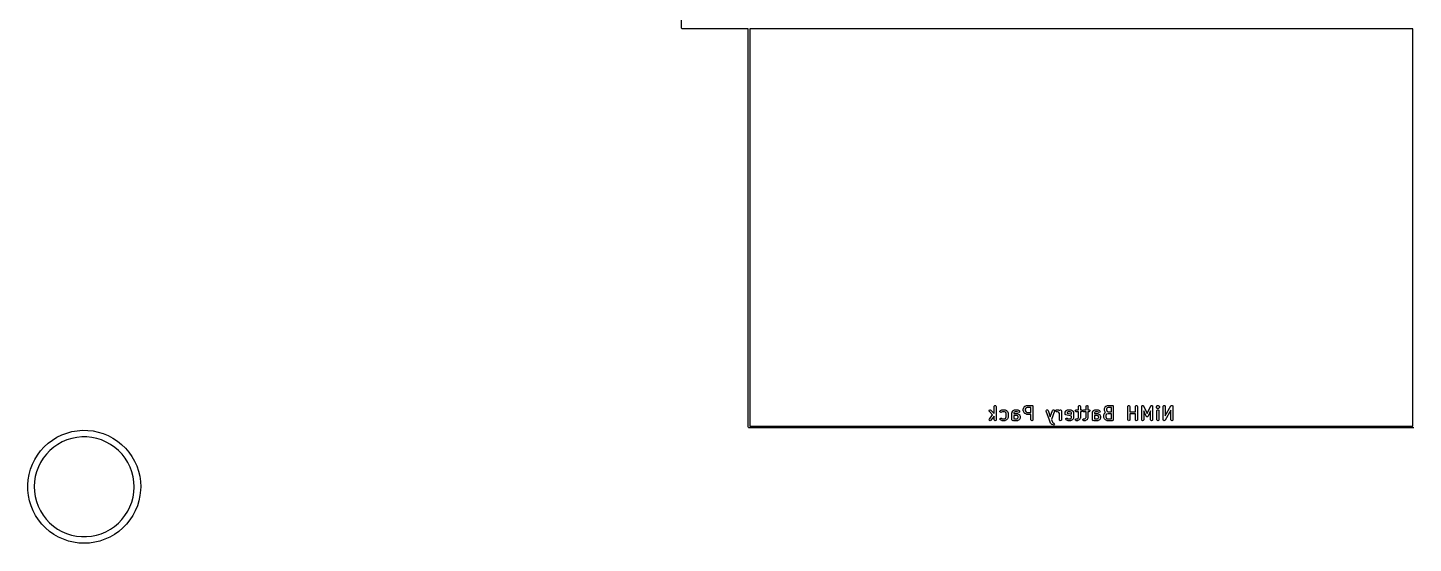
# Model space of a CAD drawing. Extents: x -3.12 to 3.12, y 0.09 to 7.74.
# Drawn here: x -3.12 to 0.983, y 0.089 to 1.615 of the extents above; entities that cross this region are included whole.
import ezdxf

# ---------------------------------------------------------------- set-up
doc = ezdxf.new("R2010")
doc.units = 0
doc.header["$MEASUREMENT"] = 0
doc.layers.add('BLACK', color=7, linetype='CONTINUOUS')

msp = doc.modelspace()

# ---------------------------------------------------------------- linework, layer by layer
at = {"layer": 'BLACK', "linetype": 'CONTINUOUS'}
for p, q in [((-1.1835, 1.6142), (-1.1835, 4.5276)), ((-1.1828, 1.6125), (-1.1835, 1.6142)), ((-1.1811, 1.6118), (-1.1828, 1.6125)), ((-0.9866, 1.6118), (-1.1811, 1.6118)), ((-0.9866, 0.4331), (-0.9866, 1.6118)), ((-0.9819, 1.6118), (-0.9819, 0.4354)), ((0.9819, 1.6118), (-0.9819, 1.6118)), ((0.9819, 0.4354), (0.9819, 1.6118)), ((-0.2579, 0.494), (-0.2577, 0.495)), ((-0.2579, 0.473), (-0.2579, 0.494)), ((-0.2577, 0.495), (-0.2564, 0.4966)), ((-0.2564, 0.4966), (-0.2545, 0.4969)), ((-0.2545, 0.4969), (-0.2527, 0.4959)), ((-0.2527, 0.4959), (-0.252, 0.494)), ((-0.252, 0.494), (-0.252, 0.4546)), ((-0.1689, 0.4923), (-0.1671, 0.4942)), ((-0.1671, 0.4942), (-0.1663, 0.4947)), ((-0.1663, 0.4948), (-0.1626, 0.4966)), ((-0.1663, 0.4947), (-0.1663, 0.4948)), ((-0.1626, 0.4966), (-0.1616, 0.4969)), ((-0.1616, 0.4969), (-0.1614, 0.4969)), ((-0.1614, 0.4969), (-0.1612, 0.497)), ((-0.1612, 0.497), (-0.1462, 0.497)), ((-0.1462, 0.497), (-0.1458, 0.4969)), ((-0.1458, 0.4969), (-0.1457, 0.4969)), ((-0.1457, 0.4969), (-0.1456, 0.4968)), ((-0.1456, 0.4968), (-0.1452, 0.4968)), ((-0.1452, 0.4968), (-0.1446, 0.4963)), ((-0.1446, 0.4963), (-0.144, 0.4959)), ((-0.144, 0.4959), (-0.1439, 0.4956)), ((-0.1439, 0.4956), (-0.1437, 0.4955)), ((-0.1437, 0.4955), (-0.1435, 0.4947)), ((-0.1435, 0.4947), (-0.1433, 0.494)), ((-0.1433, 0.494), (-0.1433, 0.4546)), ((-0.0086, 0.494), (-0.0084, 0.495)), ((-0.0086, 0.4838), (-0.0086, 0.494)), ((-0.0084, 0.495), (-0.0071, 0.4966)), ((-0.0071, 0.4966), (-0.0051, 0.4969)), ((-0.0051, 0.4969), (-0.0034, 0.4959)), ((-0.0034, 0.4959), (-0.0027, 0.494)), ((-0.0027, 0.494), (-0.0027, 0.4838)), ((0.0139, 0.494), (0.0141, 0.495)), ((0.0139, 0.4838), (0.0139, 0.494)), ((0.0141, 0.495), (0.0154, 0.4966)), ((0.0154, 0.4966), (0.0174, 0.4969)), ((0.0174, 0.4969), (0.0191, 0.4959)), ((0.0191, 0.4959), (0.0198, 0.494)), ((0.0198, 0.494), (0.0198, 0.4838)), ((0.071, 0.4923), (0.0729, 0.4942)), ((0.0729, 0.4942), (0.0736, 0.4947)), ((0.0736, 0.4947), (0.0737, 0.4948)), ((0.0737, 0.4948), (0.0774, 0.4966)), ((0.0774, 0.4966), (0.0784, 0.4969)), ((0.0784, 0.4969), (0.0786, 0.4969)), ((0.0786, 0.4969), (0.0787, 0.497)), ((0.0787, 0.497), (0.0919, 0.497)), ((0.0919, 0.497), (0.0922, 0.4969)), ((0.0922, 0.4969), (0.0924, 0.4969)), ((0.0924, 0.4969), (0.0925, 0.4968)), ((0.0925, 0.4968), (0.0929, 0.4968)), ((0.0929, 0.4968), (0.0935, 0.4963)), ((0.0935, 0.4963), (0.0941, 0.4959)), ((0.0941, 0.4959), (0.0942, 0.4956)), ((0.0942, 0.4956), (0.0944, 0.4955)), ((0.0944, 0.4955), (0.0946, 0.4947)), ((0.0946, 0.4947), (0.0948, 0.494)), ((0.0948, 0.494), (0.0948, 0.4546)), ((0.1377, 0.494), (0.1378, 0.495)), ((0.1377, 0.4546), (0.1377, 0.494)), ((0.1378, 0.495), (0.1391, 0.4966)), ((0.1391, 0.4966), (0.1411, 0.4969)), ((0.1411, 0.4969), (0.1429, 0.4959)), ((0.1429, 0.4959), (0.1436, 0.494)), ((0.1436, 0.494), (0.1436, 0.4782)), ((0.1602, 0.494), (0.1603, 0.495)), ((0.1602, 0.4782), (0.1602, 0.494)), ((0.1603, 0.495), (0.1616, 0.4966)), ((0.1616, 0.4966), (0.1636, 0.4969)), ((0.1636, 0.4969), (0.1654, 0.4959)), ((0.1654, 0.4959), (0.1661, 0.494)), ((0.1661, 0.494), (0.1661, 0.4546)), ((0.1789, 0.494), (0.1791, 0.495)), ((0.1789, 0.4546), (0.1789, 0.494)), ((0.1791, 0.495), (0.1793, 0.4953)), ((0.1793, 0.4953), (0.1794, 0.4957)), ((0.1794, 0.4957), (0.18, 0.4961)), ((0.18, 0.4961), (0.1804, 0.4966)), ((0.1804, 0.4966), (0.1808, 0.4966)), ((0.1808, 0.4966), (0.1811, 0.4969)), ((0.1811, 0.4969), (0.1817, 0.4968)), ((0.1817, 0.4968), (0.1824, 0.4969)), ((0.1824, 0.4969), (0.1827, 0.4967)), ((0.1827, 0.4967), (0.1831, 0.4967)), ((0.1831, 0.4967), (0.1836, 0.4962)), ((0.1836, 0.4962), (0.1841, 0.4959)), ((0.1841, 0.4959), (0.1842, 0.4955)), ((0.1842, 0.4955), (0.1845, 0.4952)), ((0.1845, 0.4952), (0.195, 0.4729)), ((0.195, 0.4729), (0.2054, 0.4952)), ((0.2054, 0.4952), (0.206, 0.4961)), ((0.206, 0.4961), (0.2064, 0.4963)), ((0.2064, 0.4963), (0.2066, 0.4966)), ((0.2066, 0.4966), (0.2073, 0.4967)), ((0.2073, 0.4967), (0.2078, 0.4969)), ((0.2078, 0.4969), (0.2082, 0.4968)), ((0.2082, 0.4968), (0.2086, 0.4969)), ((0.2086, 0.4969), (0.2092, 0.4966)), ((0.2092, 0.4966), (0.2098, 0.4964)), ((0.2098, 0.4964), (0.21, 0.4961)), ((0.21, 0.4961), (0.2104, 0.4959)), ((0.2104, 0.4959), (0.2106, 0.4953)), ((0.2106, 0.4953), (0.211, 0.4948)), ((0.211, 0.4948), (0.2109, 0.4944)), ((0.2109, 0.4944), (0.2111, 0.494)), ((0.2111, 0.494), (0.2111, 0.4546)), ((0.222, 0.4924), (0.2221, 0.4926)), ((0.2222, 0.4916), (0.222, 0.4924)), ((0.2221, 0.4929), (0.2226, 0.4935)), ((0.2221, 0.4926), (0.2221, 0.4929)), ((0.2226, 0.4935), (0.2229, 0.4942)), ((0.2229, 0.4942), (0.2248, 0.4961)), ((0.2248, 0.4961), (0.2251, 0.4963)), ((0.2251, 0.4963), (0.2252, 0.4964)), ((0.2252, 0.4964), (0.2253, 0.4965)), ((0.2253, 0.4965), (0.2254, 0.4966)), ((0.2253, 0.4965), (0.2253, 0.4965)), ((0.2254, 0.4966), (0.2256, 0.4967)), ((0.2254, 0.4966), (0.2254, 0.4966)), ((0.2256, 0.4967), (0.2264, 0.4967)), ((0.2264, 0.4967), (0.2271, 0.4969)), ((0.2271, 0.4969), (0.2272, 0.4969)), ((0.2272, 0.4969), (0.2274, 0.4969)), ((0.2274, 0.4969), (0.2275, 0.4968)), ((0.2275, 0.4968), (0.2276, 0.4969)), ((0.2276, 0.4969), (0.2282, 0.4964)), ((0.2282, 0.4964), (0.2289, 0.4961)), ((0.2289, 0.4961), (0.2308, 0.4942)), ((0.2308, 0.4942), (0.231, 0.4939)), ((0.231, 0.4939), (0.2311, 0.4938)), ((0.2311, 0.4938), (0.2312, 0.4937)), ((0.2312, 0.4937), (0.2314, 0.4934)), ((0.2314, 0.4934), (0.2315, 0.4926)), ((0.2315, 0.4926), (0.2317, 0.4919)), ((0.2426, 0.494), (0.2428, 0.495)), ((0.2426, 0.4546), (0.2426, 0.494)), ((0.2428, 0.495), (0.2441, 0.4966)), ((0.2441, 0.4966), (0.2461, 0.4969)), ((0.2461, 0.4969), (0.2479, 0.4959)), ((0.2479, 0.4959), (0.2485, 0.494)), ((0.2485, 0.4657), (0.2655, 0.4955)), ((0.2485, 0.494), (0.2485, 0.4657)), ((0.2655, 0.4955), (0.2662, 0.4963)), ((0.2662, 0.4963), (0.2664, 0.4963)), ((0.2664, 0.4963), (0.2666, 0.4966)), ((0.2666, 0.4966), (0.2674, 0.4967)), ((0.2674, 0.4967), (0.2681, 0.497)), ((0.2681, 0.497), (0.2683, 0.4969)), ((0.2683, 0.4969), (0.2686, 0.4969)), ((0.2686, 0.4969), (0.2693, 0.4965)), ((0.2693, 0.4965), (0.27, 0.4963)), ((0.27, 0.4963), (0.2701, 0.496)), ((0.2701, 0.496), (0.2704, 0.4959)), ((0.2704, 0.4959), (0.2706, 0.4952)), ((0.2706, 0.4952), (0.271, 0.4945)), ((0.271, 0.4945), (0.271, 0.4943)), ((0.271, 0.4943), (0.271, 0.494)), ((0.271, 0.494), (0.271, 0.4546)), ((-0.2729, 0.4545), (-0.2723, 0.4564)), ((-0.2721, 0.4526), (-0.2729, 0.4545)), ((-0.2728, 0.4816), (-0.2717, 0.4833)), ((-0.2726, 0.4796), (-0.2728, 0.4816)), ((-0.2721, 0.4788), (-0.2726, 0.4796)), ((-0.2723, 0.4564), (-0.2626, 0.4694)), ((-0.2626, 0.4694), (-0.2721, 0.4788)), ((-0.2703, 0.4517), (-0.2721, 0.4526)), ((-0.2717, 0.4833), (-0.2697, 0.4838)), ((-0.2684, 0.4522), (-0.2703, 0.4517)), ((-0.2697, 0.4838), (-0.2679, 0.483)), ((-0.2676, 0.4529), (-0.2684, 0.4522)), ((-0.2679, 0.483), (-0.2579, 0.473)), ((-0.2584, 0.4651), (-0.2676, 0.4529)), ((-0.2579, 0.4647), (-0.2584, 0.4651)), ((-0.2579, 0.4546), (-0.2579, 0.4647)), ((-0.2572, 0.4527), (-0.2579, 0.4546)), ((-0.2555, 0.4517), (-0.2572, 0.4527)), ((-0.2535, 0.4521), (-0.2555, 0.4517)), ((-0.2522, 0.4536), (-0.2535, 0.4521)), ((-0.252, 0.4546), (-0.2522, 0.4536)), ((-0.241, 0.4563), (-0.2405, 0.4583)), ((-0.2402, 0.4545), (-0.241, 0.4563)), ((-0.2409, 0.4782), (-0.2408, 0.4802)), ((-0.2397, 0.4765), (-0.2409, 0.4782)), ((-0.2408, 0.4802), (-0.2394, 0.4816)), ((-0.2405, 0.4583), (-0.2388, 0.4594)), ((-0.2394, 0.4539), (-0.2402, 0.4545)), ((-0.2378, 0.4761), (-0.2397, 0.4765)), ((-0.2394, 0.4816), (-0.2357, 0.4835)), ((-0.2357, 0.452), (-0.2394, 0.4539)), ((-0.2388, 0.4594), (-0.2368, 0.4591)), ((-0.2368, 0.4764), (-0.2378, 0.4761)), ((-0.2336, 0.4779), (-0.2368, 0.4764)), ((-0.2368, 0.4591), (-0.2336, 0.4576)), ((-0.2357, 0.4835), (-0.2347, 0.4838)), ((-0.2355, 0.452), (-0.2357, 0.452)), ((-0.2354, 0.4519), (-0.2355, 0.452)), ((-0.2343, 0.4517), (-0.2354, 0.4519)), ((-0.2347, 0.4838), (-0.2345, 0.4838)), ((-0.2345, 0.4838), (-0.2343, 0.4838)), ((-0.2343, 0.4838), (-0.2268, 0.4838)), ((-0.2268, 0.4517), (-0.2343, 0.4517)), ((-0.2275, 0.4779), (-0.2336, 0.4779)), ((-0.2336, 0.4576), (-0.2275, 0.4576)), ((-0.2248, 0.4766), (-0.2275, 0.4779)), ((-0.2275, 0.4576), (-0.2248, 0.4589)), ((-0.2268, 0.4838), (-0.2258, 0.4837)), ((-0.2267, 0.4517), (-0.2268, 0.4517)), ((-0.2265, 0.4517), (-0.2267, 0.4517)), ((-0.2255, 0.452), (-0.2265, 0.4517)), ((-0.2258, 0.4837), (-0.2257, 0.4835)), ((-0.2257, 0.4835), (-0.2255, 0.4835)), ((-0.2255, 0.4835), (-0.2218, 0.4816)), ((-0.2218, 0.4539), (-0.2255, 0.452)), ((-0.2236, 0.4754), (-0.2248, 0.4766)), ((-0.2248, 0.4589), (-0.2236, 0.4601)), ((-0.2223, 0.4727), (-0.2236, 0.4754)), ((-0.2236, 0.4601), (-0.2223, 0.4628)), ((-0.2223, 0.4628), (-0.2223, 0.4727)), ((-0.2218, 0.4816), (-0.2211, 0.4811)), ((-0.2217, 0.4539), (-0.2218, 0.4539)), ((-0.221, 0.4544), (-0.2217, 0.4539)), ((-0.2211, 0.4811), (-0.221, 0.4811)), ((-0.221, 0.4811), (-0.2191, 0.4792)), ((-0.2191, 0.4563), (-0.221, 0.4544)), ((-0.2191, 0.4792), (-0.2186, 0.4785)), ((-0.2186, 0.4571), (-0.2191, 0.4564)), ((-0.2191, 0.4564), (-0.2191, 0.4563)), ((-0.2186, 0.4785), (-0.2186, 0.4784)), ((-0.2186, 0.4784), (-0.2167, 0.4747)), ((-0.2167, 0.4608), (-0.2186, 0.4571)), ((-0.2167, 0.4747), (-0.2164, 0.4737)), ((-0.2166, 0.4611), (-0.2167, 0.461)), ((-0.2167, 0.461), (-0.2167, 0.4608)), ((-0.2164, 0.4621), (-0.2166, 0.4611)), ((-0.2164, 0.4737), (-0.2165, 0.4735)), ((-0.2165, 0.4735), (-0.2164, 0.4734)), ((-0.2164, 0.4734), (-0.2164, 0.4621)), ((-0.2054, 0.4753), (-0.2052, 0.4763)), ((-0.2054, 0.4546), (-0.2054, 0.4753)), ((-0.2047, 0.4527), (-0.2054, 0.4546)), ((-0.2052, 0.4763), (-0.2051, 0.4764)), ((-0.2051, 0.4766), (-0.2032, 0.4803)), ((-0.2051, 0.4764), (-0.2051, 0.4766)), ((-0.203, 0.4517), (-0.2047, 0.4527)), ((-0.2032, 0.4803), (-0.2026, 0.4811)), ((-0.201, 0.4521), (-0.203, 0.4517)), ((-0.2026, 0.4811), (-0.2022, 0.4813)), ((-0.2022, 0.4813), (-0.2019, 0.4816)), ((-0.2019, 0.4816), (-0.1982, 0.4835)), ((-0.2008, 0.4523), (-0.201, 0.4521)), ((-0.2, 0.452), (-0.2008, 0.4523)), ((-0.1999, 0.452), (-0.2, 0.452)), ((-0.1997, 0.4519), (-0.1999, 0.452)), ((-0.1987, 0.4517), (-0.1997, 0.4519)), ((-0.1984, 0.4768), (-0.1995, 0.4746)), ((-0.1995, 0.4746), (-0.1995, 0.4733)), ((-0.1995, 0.4733), (-0.198, 0.4726)), ((-0.1987, 0.4667), (-0.1995, 0.4668)), ((-0.1995, 0.4668), (-0.1995, 0.4583)), ((-0.1995, 0.4583), (-0.198, 0.4576)), ((-0.19, 0.4667), (-0.1987, 0.4667)), ((-0.1894, 0.4517), (-0.1987, 0.4517)), ((-0.1962, 0.4779), (-0.1984, 0.4768)), ((-0.1982, 0.4835), (-0.1972, 0.4838)), ((-0.198, 0.4726), (-0.1894, 0.4726)), ((-0.198, 0.4576), (-0.19, 0.4576)), ((-0.1972, 0.4838), (-0.197, 0.4838)), ((-0.197, 0.4838), (-0.1968, 0.4838)), ((-0.1968, 0.4838), (-0.1894, 0.4838)), ((-0.19, 0.4779), (-0.1962, 0.4779)), ((-0.1869, 0.4764), (-0.19, 0.4779)), ((-0.1878, 0.4656), (-0.19, 0.4667)), ((-0.19, 0.4576), (-0.1878, 0.4587)), ((-0.1894, 0.4838), (-0.1883, 0.4837)), ((-0.1894, 0.4726), (-0.1883, 0.4724)), ((-0.1892, 0.4517), (-0.1894, 0.4517)), ((-0.189, 0.4517), (-0.1892, 0.4517)), ((-0.188, 0.452), (-0.189, 0.4517)), ((-0.1883, 0.4837), (-0.1882, 0.4835)), ((-0.1883, 0.4724), (-0.1882, 0.4723)), ((-0.1882, 0.4835), (-0.188, 0.4835)), ((-0.1882, 0.4723), (-0.188, 0.4723)), ((-0.188, 0.4835), (-0.1843, 0.4816)), ((-0.188, 0.4723), (-0.1843, 0.4704)), ((-0.1843, 0.4539), (-0.188, 0.452)), ((-0.1867, 0.4633), (-0.1878, 0.4656)), ((-0.1878, 0.4587), (-0.1867, 0.461)), ((-0.1849, 0.4761), (-0.1869, 0.4764)), ((-0.1867, 0.461), (-0.1867, 0.4633)), ((-0.1832, 0.4772), (-0.1849, 0.4761)), ((-0.1843, 0.4816), (-0.1835, 0.481)), ((-0.1843, 0.4704), (-0.1835, 0.4698)), ((-0.184, 0.4542), (-0.1843, 0.4539)), ((-0.1836, 0.4544), (-0.184, 0.4542)), ((-0.183, 0.4552), (-0.1836, 0.4544)), ((-0.1835, 0.481), (-0.1827, 0.4792)), ((-0.1835, 0.4698), (-0.1833, 0.4694)), ((-0.1833, 0.4694), (-0.183, 0.4691)), ((-0.1827, 0.4792), (-0.1832, 0.4772)), ((-0.183, 0.4691), (-0.1811, 0.4653)), ((-0.1811, 0.4589), (-0.183, 0.4552)), ((-0.1811, 0.4653), (-0.1808, 0.4643)), ((-0.181, 0.4592), (-0.1811, 0.4591)), ((-0.1811, 0.4591), (-0.1811, 0.4589)), ((-0.1808, 0.4603), (-0.181, 0.4592)), ((-0.1808, 0.4643), (-0.1808, 0.4642)), ((-0.1808, 0.4642), (-0.1808, 0.464)), ((-0.1808, 0.464), (-0.1808, 0.4603)), ((-0.1717, 0.4865), (-0.1715, 0.4875)), ((-0.1717, 0.4809), (-0.1717, 0.4865)), ((-0.1716, 0.4807), (-0.1717, 0.4809)), ((-0.1717, 0.4805), (-0.1716, 0.4807)), ((-0.1714, 0.4796), (-0.1717, 0.4805)), ((-0.1715, 0.4875), (-0.1714, 0.4876)), ((-0.1714, 0.4878), (-0.1695, 0.4916)), ((-0.1714, 0.4876), (-0.1714, 0.4878)), ((-0.1695, 0.4758), (-0.1714, 0.4796)), ((-0.1695, 0.4916), (-0.169, 0.4923)), ((-0.1694, 0.4758), (-0.1695, 0.4758)), ((-0.1689, 0.475), (-0.1694, 0.4758)), ((-0.169, 0.4923), (-0.1689, 0.4923)), ((-0.1671, 0.4732), (-0.1689, 0.475)), ((-0.167, 0.4731), (-0.1671, 0.4732)), ((-0.1663, 0.4726), (-0.167, 0.4731)), ((-0.1626, 0.4707), (-0.1663, 0.4726)), ((-0.1644, 0.4885), (-0.1658, 0.4858)), ((-0.1658, 0.4858), (-0.1658, 0.4816)), ((-0.1658, 0.4816), (-0.1644, 0.4789)), ((-0.1632, 0.4897), (-0.1644, 0.4885)), ((-0.1644, 0.4789), (-0.1632, 0.4777)), ((-0.1605, 0.491), (-0.1632, 0.4897)), ((-0.1632, 0.4777), (-0.1605, 0.4763)), ((-0.1624, 0.4707), (-0.1626, 0.4707)), ((-0.1622, 0.4706), (-0.1624, 0.4707)), ((-0.1612, 0.4704), (-0.1622, 0.4706)), ((-0.1492, 0.4704), (-0.1612, 0.4704)), ((-0.1492, 0.491), (-0.1605, 0.491)), ((-0.1605, 0.4763), (-0.1492, 0.4763)), ((-0.1492, 0.4763), (-0.1492, 0.491)), ((-0.1492, 0.4546), (-0.1492, 0.4704)), ((-0.1485, 0.4527), (-0.1492, 0.4546)), ((-0.1467, 0.4517), (-0.1485, 0.4527)), ((-0.1448, 0.4521), (-0.1467, 0.4517)), ((-0.1435, 0.4536), (-0.1448, 0.4521)), ((-0.1433, 0.4546), (-0.1435, 0.4536)), ((-0.1042, 0.4809), (-0.1035, 0.4828)), ((-0.104, 0.4799), (-0.1042, 0.4809)), ((-0.0946, 0.4536), (-0.104, 0.4799)), ((-0.1035, 0.4828), (-0.1017, 0.4838)), ((-0.1017, 0.4838), (-0.0997, 0.4834)), ((-0.0997, 0.4834), (-0.0985, 0.4819)), ((-0.0985, 0.4819), (-0.0919, 0.4634)), ((-0.0946, 0.4535), (-0.0946, 0.4536)), ((-0.0946, 0.4536), (-0.0946, 0.4536)), ((-0.0946, 0.4536), (-0.0946, 0.4536)), ((-0.0946, 0.4536), (-0.0946, 0.4536)), ((-0.0909, 0.4442), (-0.0946, 0.4535)), ((-0.0919, 0.4634), (-0.0853, 0.4819)), ((-0.0797, 0.4799), (-0.0887, 0.4547)), ((-0.0887, 0.4547), (-0.0856, 0.4469)), ((-0.0853, 0.4819), (-0.0848, 0.4828)), ((-0.0848, 0.4828), (-0.083, 0.4838)), ((-0.083, 0.4838), (-0.081, 0.4834)), ((-0.081, 0.4834), (-0.0797, 0.4819)), ((-0.0797, 0.4819), (-0.0797, 0.4799)), ((-0.076, 0.4814), (-0.075, 0.4831)), ((-0.0757, 0.4794), (-0.076, 0.4814)), ((-0.0741, 0.4781), (-0.0757, 0.4794)), ((-0.075, 0.4831), (-0.0731, 0.4838)), ((-0.0731, 0.4779), (-0.0741, 0.4781)), ((-0.0731, 0.4838), (-0.0694, 0.4838)), ((-0.0701, 0.4779), (-0.0731, 0.4779)), ((-0.0674, 0.4766), (-0.0701, 0.4779)), ((-0.0694, 0.4838), (-0.0684, 0.4837)), ((-0.0684, 0.4837), (-0.0682, 0.4835)), ((-0.0682, 0.4835), (-0.068, 0.4835)), ((-0.068, 0.4835), (-0.0647, 0.4818)), ((-0.0662, 0.4754), (-0.0674, 0.4766)), ((-0.0648, 0.4727), (-0.0662, 0.4754)), ((-0.0648, 0.4546), (-0.0648, 0.4727)), ((-0.0641, 0.4527), (-0.0648, 0.4546)), ((-0.0647, 0.4818), (-0.0646, 0.4819)), ((-0.0646, 0.4819), (-0.0633, 0.4834)), ((-0.0624, 0.4517), (-0.0641, 0.4527)), ((-0.0633, 0.4834), (-0.0614, 0.4838)), ((-0.0604, 0.4521), (-0.0624, 0.4517)), ((-0.0614, 0.4838), (-0.0596, 0.4828)), ((-0.0591, 0.4536), (-0.0604, 0.4521)), ((-0.0596, 0.4828), (-0.0589, 0.4809)), ((-0.0589, 0.4546), (-0.0591, 0.4536)), ((-0.0589, 0.4809), (-0.0589, 0.4546)), ((-0.0479, 0.4753), (-0.0478, 0.4763)), ((-0.0479, 0.4715), (-0.0479, 0.4753)), ((-0.0478, 0.471), (-0.0479, 0.4715)), ((-0.0478, 0.4763), (-0.0477, 0.4764)), ((-0.0478, 0.4706), (-0.0478, 0.471)), ((-0.0474, 0.4701), (-0.0478, 0.4706)), ((-0.0477, 0.4764), (-0.0476, 0.4766)), ((-0.0476, 0.4766), (-0.0458, 0.4803)), ((-0.0473, 0.4696), (-0.0474, 0.4701)), ((-0.0468, 0.4694), (-0.0473, 0.4696)), ((-0.0465, 0.469), (-0.0468, 0.4694)), ((-0.0456, 0.4686), (-0.0465, 0.469)), ((-0.0461, 0.4563), (-0.0455, 0.4583)), ((-0.0453, 0.4545), (-0.0461, 0.4563)), ((-0.0458, 0.4803), (-0.0451, 0.4811)), ((-0.0292, 0.4653), (-0.0456, 0.4686)), ((-0.0455, 0.4583), (-0.0438, 0.4594)), ((-0.0444, 0.4539), (-0.0453, 0.4545)), ((-0.0451, 0.4811), (-0.0447, 0.4813)), ((-0.0447, 0.4813), (-0.0444, 0.4816)), ((-0.0444, 0.4816), (-0.0407, 0.4835)), ((-0.0407, 0.452), (-0.0444, 0.4539)), ((-0.0438, 0.4594), (-0.0418, 0.4591)), ((-0.0409, 0.4768), (-0.042, 0.4746)), ((-0.042, 0.4746), (-0.042, 0.4739)), ((-0.042, 0.4739), (-0.0292, 0.4714)), ((-0.0418, 0.4591), (-0.0387, 0.4576)), ((-0.0387, 0.4779), (-0.0409, 0.4768)), ((-0.0407, 0.4835), (-0.0397, 0.4838)), ((-0.0405, 0.452), (-0.0407, 0.452)), ((-0.0404, 0.4519), (-0.0405, 0.452)), ((-0.0394, 0.4517), (-0.0404, 0.4519)), ((-0.0397, 0.4838), (-0.0395, 0.4838)), ((-0.0395, 0.4838), (-0.0394, 0.4838)), ((-0.0394, 0.4838), (-0.0319, 0.4838)), ((-0.0319, 0.4517), (-0.0394, 0.4517)), ((-0.0326, 0.4779), (-0.0387, 0.4779)), ((-0.0387, 0.4576), (-0.0326, 0.4576)), ((-0.0303, 0.4768), (-0.0326, 0.4779)), ((-0.0326, 0.4576), (-0.0303, 0.4587)), ((-0.0319, 0.4838), (-0.0309, 0.4837)), ((-0.0317, 0.4517), (-0.0319, 0.4517)), ((-0.0315, 0.4517), (-0.0317, 0.4517)), ((-0.0306, 0.452), (-0.0315, 0.4517)), ((-0.0309, 0.4837), (-0.0307, 0.4835)), ((-0.0307, 0.4835), (-0.0306, 0.4835)), ((-0.0306, 0.4835), (-0.0268, 0.4816)), ((-0.0268, 0.4539), (-0.0306, 0.452)), ((-0.0292, 0.4746), (-0.0303, 0.4768)), ((-0.0303, 0.4587), (-0.0292, 0.461)), ((-0.0292, 0.4714), (-0.0292, 0.4746)), ((-0.0292, 0.461), (-0.0292, 0.4653)), ((-0.0268, 0.4816), (-0.026, 0.481)), ((-0.0265, 0.4542), (-0.0268, 0.4539)), ((-0.0261, 0.4544), (-0.0265, 0.4542)), ((-0.0255, 0.4552), (-0.0261, 0.4544)), ((-0.026, 0.481), (-0.0258, 0.4806)), ((-0.0258, 0.4806), (-0.0255, 0.4803)), ((-0.0255, 0.4803), (-0.0236, 0.4766)), ((-0.0236, 0.4589), (-0.0255, 0.4552)), ((-0.0236, 0.4766), (-0.0233, 0.4756)), ((-0.0235, 0.4592), (-0.0236, 0.4591)), ((-0.0236, 0.4591), (-0.0236, 0.4589)), ((-0.0233, 0.4603), (-0.0235, 0.4592)), ((-0.0233, 0.4756), (-0.0234, 0.4754)), ((-0.0234, 0.4754), (-0.0233, 0.4753)), ((-0.0233, 0.4753), (-0.0233, 0.4603)), ((-0.0179, 0.4814), (-0.0169, 0.4831)), ((-0.0176, 0.4794), (-0.0179, 0.4814)), ((-0.0179, 0.4551), (-0.0169, 0.4569)), ((-0.0176, 0.4532), (-0.0179, 0.4551)), ((-0.016, 0.4781), (-0.0176, 0.4794)), ((-0.016, 0.4519), (-0.0176, 0.4532)), ((-0.0169, 0.4831), (-0.015, 0.4838)), ((-0.0169, 0.4569), (-0.015, 0.4576)), ((-0.015, 0.4779), (-0.016, 0.4781)), ((-0.015, 0.4517), (-0.016, 0.4519)), ((-0.015, 0.4838), (-0.0086, 0.4838)), ((-0.0086, 0.4779), (-0.015, 0.4779)), ((-0.015, 0.4576), (-0.0119, 0.4576)), ((-0.0112, 0.4517), (-0.015, 0.4517)), ((-0.0119, 0.4576), (-0.0097, 0.4587)), ((-0.0111, 0.4517), (-0.0112, 0.4517)), ((-0.0109, 0.4517), (-0.0111, 0.4517)), ((-0.0099, 0.452), (-0.0109, 0.4517)), ((-0.0062, 0.4539), (-0.0099, 0.452)), ((-0.0097, 0.4587), (-0.0086, 0.461)), ((-0.0086, 0.461), (-0.0086, 0.4779)), ((-0.0059, 0.4542), (-0.0062, 0.4539)), ((-0.0055, 0.4544), (-0.0059, 0.4542)), ((-0.0049, 0.4552), (-0.0055, 0.4544)), ((-0.003, 0.4589), (-0.0049, 0.4552)), ((-0.0028, 0.4592), (-0.003, 0.4591)), ((-0.003, 0.4591), (-0.003, 0.4589)), ((-0.0027, 0.4603), (-0.0028, 0.4592)), ((-0.0027, 0.4838), (0, 0.4838)), ((0, 0.4779), (-0.0027, 0.4779)), ((-0.0027, 0.4779), (-0.0027, 0.4603)), ((0, 0.4838), (0.001, 0.4837)), ((0.0019, 0.4786), (0, 0.4779)), ((0.001, 0.4837), (0.0026, 0.4824)), ((0.0029, 0.4804), (0.0019, 0.4786)), ((0.0026, 0.4824), (0.0029, 0.4804)), ((0.0046, 0.4814), (0.0056, 0.4831)), ((0.0049, 0.4794), (0.0046, 0.4814)), ((0.0046, 0.4551), (0.0056, 0.4569)), ((0.0049, 0.4532), (0.0046, 0.4551)), ((0.0065, 0.4781), (0.0049, 0.4794)), ((0.0065, 0.4519), (0.0049, 0.4532)), ((0.0056, 0.4831), (0.0075, 0.4838)), ((0.0056, 0.4569), (0.0075, 0.4576)), ((0.0075, 0.4779), (0.0065, 0.4781)), ((0.0075, 0.4517), (0.0065, 0.4519)), ((0.0075, 0.4838), (0.0139, 0.4838)), ((0.0139, 0.4779), (0.0075, 0.4779)), ((0.0075, 0.4576), (0.0106, 0.4576)), ((0.0112, 0.4517), (0.0075, 0.4517)), ((0.0106, 0.4576), (0.0128, 0.4587)), ((0.0114, 0.4517), (0.0112, 0.4517)), ((0.0116, 0.4517), (0.0114, 0.4517)), ((0.0126, 0.452), (0.0116, 0.4517)), ((0.0163, 0.4539), (0.0126, 0.452)), ((0.0128, 0.4587), (0.0139, 0.461)), ((0.0139, 0.461), (0.0139, 0.4779)), ((0.0166, 0.4542), (0.0163, 0.4539)), ((0.017, 0.4544), (0.0166, 0.4542)), ((0.0176, 0.4552), (0.017, 0.4544)), ((0.0195, 0.4589), (0.0176, 0.4552)), ((0.0196, 0.4592), (0.0195, 0.4591)), ((0.0195, 0.4591), (0.0195, 0.4589)), ((0.0198, 0.4603), (0.0196, 0.4592)), ((0.0198, 0.4838), (0.0225, 0.4838)), ((0.0225, 0.4779), (0.0198, 0.4779)), ((0.0198, 0.4779), (0.0198, 0.4603)), ((0.0225, 0.4838), (0.0235, 0.4837)), ((0.0244, 0.4786), (0.0225, 0.4779)), ((0.0235, 0.4837), (0.0251, 0.4824)), ((0.0254, 0.4804), (0.0244, 0.4786)), ((0.0251, 0.4824), (0.0254, 0.4804)), ((0.0327, 0.4753), (0.0328, 0.4763)), ((0.0327, 0.4546), (0.0327, 0.4753)), ((0.0334, 0.4527), (0.0327, 0.4546)), ((0.0328, 0.4763), (0.033, 0.4764)), ((0.033, 0.4766), (0.0349, 0.4803)), ((0.033, 0.4764), (0.033, 0.4766)), ((0.0351, 0.4517), (0.0334, 0.4527)), ((0.0349, 0.4803), (0.0355, 0.4811)), ((0.0371, 0.4521), (0.0351, 0.4517)), ((0.0355, 0.4811), (0.0359, 0.4813)), ((0.0359, 0.4813), (0.0362, 0.4816)), ((0.0362, 0.4816), (0.0399, 0.4835)), ((0.0373, 0.4523), (0.0371, 0.4521)), ((0.038, 0.452), (0.0373, 0.4523)), ((0.0382, 0.452), (0.038, 0.452)), ((0.0384, 0.4519), (0.0382, 0.452)), ((0.0394, 0.4517), (0.0384, 0.4519)), ((0.0397, 0.4768), (0.0386, 0.4746)), ((0.0386, 0.4746), (0.0386, 0.4733)), ((0.0386, 0.4733), (0.0401, 0.4726)), ((0.0394, 0.4667), (0.0386, 0.4668)), ((0.0386, 0.4668), (0.0386, 0.4583)), ((0.0386, 0.4583), (0.0401, 0.4576)), ((0.048, 0.4667), (0.0394, 0.4667)), ((0.0487, 0.4517), (0.0394, 0.4517)), ((0.0419, 0.4779), (0.0397, 0.4768)), ((0.0399, 0.4835), (0.0409, 0.4838)), ((0.0401, 0.4726), (0.0487, 0.4726)), ((0.0401, 0.4576), (0.048, 0.4576)), ((0.0409, 0.4838), (0.0411, 0.4838)), ((0.0411, 0.4838), (0.0412, 0.4838)), ((0.0412, 0.4838), (0.0487, 0.4838)), ((0.048, 0.4779), (0.0419, 0.4779)), ((0.0512, 0.4764), (0.048, 0.4779)), ((0.0503, 0.4656), (0.048, 0.4667)), ((0.048, 0.4576), (0.0503, 0.4587)), ((0.0487, 0.4838), (0.0498, 0.4837)), ((0.0487, 0.4726), (0.0498, 0.4724)), ((0.0489, 0.4517), (0.0487, 0.4517)), ((0.0491, 0.4517), (0.0489, 0.4517)), ((0.0501, 0.452), (0.0491, 0.4517)), ((0.0498, 0.4837), (0.0499, 0.4835)), ((0.0498, 0.4724), (0.0499, 0.4723)), ((0.0499, 0.4835), (0.0501, 0.4835)), ((0.0499, 0.4723), (0.0501, 0.4723)), ((0.0501, 0.4835), (0.0538, 0.4816)), ((0.0501, 0.4723), (0.0538, 0.4704)), ((0.0538, 0.4539), (0.0501, 0.452)), ((0.0514, 0.4633), (0.0503, 0.4656)), ((0.0503, 0.4587), (0.0514, 0.461)), ((0.0532, 0.4761), (0.0512, 0.4764)), ((0.0514, 0.461), (0.0514, 0.4633)), ((0.0549, 0.4772), (0.0532, 0.4761)), ((0.0538, 0.4816), (0.0546, 0.481)), ((0.0538, 0.4704), (0.0546, 0.4698)), ((0.0541, 0.4542), (0.0538, 0.4539)), ((0.0545, 0.4544), (0.0541, 0.4542)), ((0.0551, 0.4552), (0.0545, 0.4544)), ((0.0546, 0.481), (0.0554, 0.4792)), ((0.0546, 0.4698), (0.0548, 0.4694)), ((0.0548, 0.4694), (0.0551, 0.4691)), ((0.0554, 0.4792), (0.0549, 0.4772)), ((0.0551, 0.4691), (0.057, 0.4653)), ((0.057, 0.4589), (0.0551, 0.4552)), ((0.057, 0.4653), (0.0573, 0.4643)), ((0.0571, 0.4592), (0.057, 0.4591)), ((0.057, 0.4591), (0.057, 0.4589)), ((0.0573, 0.4603), (0.0571, 0.4592)), ((0.0573, 0.4643), (0.0573, 0.4642)), ((0.0573, 0.4642), (0.0573, 0.464)), ((0.0573, 0.464), (0.0573, 0.4603)), ((0.0664, 0.4678), (0.0666, 0.4688)), ((0.0664, 0.4621), (0.0664, 0.4678)), ((0.0665, 0.462), (0.0664, 0.4621)), ((0.0664, 0.4618), (0.0665, 0.462)), ((0.0667, 0.4608), (0.0664, 0.4618)), ((0.0666, 0.4688), (0.0667, 0.4689)), ((0.0667, 0.4691), (0.0686, 0.4728)), ((0.0667, 0.4689), (0.0667, 0.4691)), ((0.0686, 0.4571), (0.0667, 0.4608)), ((0.0683, 0.4865), (0.0685, 0.4875)), ((0.0683, 0.4828), (0.0683, 0.4865)), ((0.0683, 0.4826), (0.0683, 0.4828)), ((0.0683, 0.4824), (0.0683, 0.4826)), ((0.0686, 0.4814), (0.0683, 0.4824)), ((0.0685, 0.4875), (0.0686, 0.4876)), ((0.0686, 0.4878), (0.0705, 0.4916)), ((0.0686, 0.4876), (0.0686, 0.4878)), ((0.0705, 0.4777), (0.0686, 0.4814)), ((0.0686, 0.4728), (0.0691, 0.4735)), ((0.0686, 0.457), (0.0686, 0.4571)), ((0.0692, 0.4563), (0.0686, 0.457)), ((0.0691, 0.4735), (0.0692, 0.4736)), ((0.0692, 0.4736), (0.071, 0.4755)), ((0.071, 0.4544), (0.0692, 0.4563)), ((0.0705, 0.4916), (0.071, 0.4923)), ((0.0705, 0.4776), (0.0705, 0.4777)), ((0.071, 0.4769), (0.0705, 0.4776)), ((0.071, 0.4923), (0.071, 0.4923)), ((0.0719, 0.4761), (0.071, 0.4769)), ((0.071, 0.4755), (0.0719, 0.4761)), ((0.0711, 0.4544), (0.071, 0.4544)), ((0.0718, 0.4539), (0.0711, 0.4544)), ((0.0755, 0.452), (0.0718, 0.4539)), ((0.0719, 0.4761), (0.0719, 0.4761)), ((0.0737, 0.4698), (0.0723, 0.4671)), ((0.0723, 0.4671), (0.0723, 0.4628)), ((0.0723, 0.4628), (0.0737, 0.4601)), ((0.0747, 0.4708), (0.0737, 0.4698)), ((0.0737, 0.4601), (0.0749, 0.4589)), ((0.0755, 0.4885), (0.0742, 0.4858)), ((0.0742, 0.4858), (0.0742, 0.4834)), ((0.0742, 0.4834), (0.0755, 0.4808)), ((0.0792, 0.4723), (0.0747, 0.4708)), ((0.0749, 0.4589), (0.0776, 0.4576)), ((0.0767, 0.4897), (0.0755, 0.4885)), ((0.0755, 0.4808), (0.0767, 0.4796)), ((0.0757, 0.452), (0.0755, 0.452)), ((0.0759, 0.4519), (0.0757, 0.452)), ((0.0769, 0.4517), (0.0759, 0.4519)), ((0.0794, 0.491), (0.0767, 0.4897)), ((0.0767, 0.4796), (0.0794, 0.4782)), ((0.0919, 0.4517), (0.0769, 0.4517)), ((0.0776, 0.4576), (0.0889, 0.4576)), ((0.0889, 0.4723), (0.0792, 0.4723)), ((0.0889, 0.491), (0.0794, 0.491)), ((0.0794, 0.4782), (0.0889, 0.4782)), ((0.0889, 0.4782), (0.0889, 0.491)), ((0.0889, 0.4576), (0.0889, 0.4723)), ((0.0926, 0.4519), (0.0919, 0.4517)), ((0.0933, 0.4521), (0.0926, 0.4519)), ((0.0935, 0.4523), (0.0933, 0.4521)), ((0.0938, 0.4524), (0.0935, 0.4523)), ((0.0941, 0.453), (0.0938, 0.4524)), ((0.0946, 0.4536), (0.0941, 0.453)), ((0.0947, 0.454), (0.0946, 0.4536)), ((0.0948, 0.4546), (0.0947, 0.4542)), ((0.0947, 0.4542), (0.0948, 0.4541)), ((0.0948, 0.4541), (0.0947, 0.454)), ((0.1383, 0.4527), (0.1377, 0.4546)), ((0.1401, 0.4517), (0.1383, 0.4527)), ((0.1421, 0.4521), (0.1401, 0.4517)), ((0.1434, 0.4536), (0.1421, 0.4521)), ((0.1436, 0.4546), (0.1434, 0.4536)), ((0.1436, 0.4782), (0.1602, 0.4782)), ((0.1602, 0.4723), (0.1436, 0.4723)), ((0.1436, 0.4723), (0.1436, 0.4546)), ((0.1602, 0.4546), (0.1602, 0.4723)), ((0.1608, 0.4527), (0.1602, 0.4546)), ((0.1626, 0.4517), (0.1608, 0.4527)), ((0.1646, 0.4521), (0.1626, 0.4517)), ((0.1659, 0.4536), (0.1646, 0.4521)), ((0.1661, 0.4546), (0.1659, 0.4536)), ((0.1796, 0.4527), (0.1789, 0.4546)), ((0.1813, 0.4517), (0.1796, 0.4527)), ((0.1833, 0.4521), (0.1813, 0.4517)), ((0.1846, 0.4536), (0.1833, 0.4521)), ((0.1848, 0.4546), (0.1846, 0.4536)), ((0.1923, 0.4646), (0.1848, 0.4807)), ((0.1848, 0.4807), (0.1848, 0.4546)), ((0.1928, 0.4641), (0.1923, 0.4646)), ((0.1933, 0.4635), (0.1928, 0.4641)), ((0.1935, 0.4634), (0.1933, 0.4635)), ((0.1937, 0.4632), (0.1935, 0.4634)), ((0.1945, 0.4631), (0.1937, 0.4632)), ((0.1952, 0.4629), (0.1945, 0.4631)), ((0.1955, 0.4631), (0.1952, 0.4629)), ((0.1957, 0.463), (0.1955, 0.4631)), ((0.1964, 0.4635), (0.1957, 0.463)), ((0.1971, 0.4638), (0.1964, 0.4635)), ((0.1973, 0.4641), (0.1971, 0.4638)), ((0.1974, 0.4642), (0.1973, 0.4641)), ((0.1977, 0.4646), (0.1974, 0.4643)), ((0.1974, 0.4643), (0.1974, 0.4642)), ((0.2051, 0.4807), (0.1977, 0.4646)), ((0.2051, 0.4546), (0.2051, 0.4807)), ((0.2058, 0.4527), (0.2051, 0.4546)), ((0.2076, 0.4517), (0.2058, 0.4527)), ((0.2096, 0.4521), (0.2076, 0.4517)), ((0.2109, 0.4536), (0.2096, 0.4521)), ((0.2111, 0.4546), (0.2109, 0.4536)), ((0.2223, 0.4909), (0.2222, 0.4916)), ((0.2225, 0.4906), (0.2223, 0.4909)), ((0.2226, 0.4904), (0.2225, 0.4906)), ((0.2227, 0.4904), (0.2226, 0.4904)), ((0.2229, 0.49), (0.2227, 0.4904)), ((0.2248, 0.4882), (0.2229, 0.49)), ((0.2239, 0.4809), (0.2241, 0.4819)), ((0.2239, 0.4546), (0.2239, 0.4809)), ((0.2246, 0.4527), (0.2239, 0.4546)), ((0.2241, 0.4819), (0.2254, 0.4834)), ((0.2263, 0.4517), (0.2246, 0.4527)), ((0.2255, 0.4878), (0.2248, 0.4882)), ((0.2254, 0.4834), (0.2274, 0.4838)), ((0.2261, 0.4874), (0.2255, 0.4878)), ((0.2262, 0.4874), (0.2261, 0.4874)), ((0.2263, 0.4873), (0.2262, 0.4874)), ((0.2265, 0.4874), (0.2263, 0.4873)), ((0.2283, 0.4521), (0.2263, 0.4517)), ((0.2266, 0.4873), (0.2265, 0.4874)), ((0.2273, 0.4875), (0.2266, 0.4873)), ((0.2281, 0.4876), (0.2273, 0.4875)), ((0.2274, 0.4838), (0.2291, 0.4828)), ((0.2282, 0.4877), (0.2281, 0.4876)), ((0.2283, 0.4877), (0.2282, 0.4877)), ((0.2284, 0.4878), (0.2283, 0.4877)), ((0.2296, 0.4536), (0.2283, 0.4521)), ((0.2285, 0.4878), (0.2284, 0.4878)), ((0.2284, 0.4878), (0.2284, 0.4878)), ((0.2286, 0.4879), (0.2285, 0.4878)), ((0.2289, 0.4882), (0.2286, 0.4879)), ((0.2308, 0.49), (0.2289, 0.4882)), ((0.2291, 0.4828), (0.2298, 0.4809)), ((0.2298, 0.4546), (0.2296, 0.4536)), ((0.2298, 0.4809), (0.2298, 0.4546)), ((0.2311, 0.4907), (0.2308, 0.49)), ((0.2316, 0.4914), (0.2311, 0.4907)), ((0.2317, 0.4919), (0.2316, 0.4916)), ((0.2316, 0.4916), (0.2316, 0.4914)), ((0.2427, 0.4544), (0.2426, 0.4546)), ((0.2427, 0.4541), (0.2427, 0.4544)), ((0.2431, 0.4534), (0.2427, 0.4541)), ((0.2433, 0.4527), (0.2431, 0.4534)), ((0.2436, 0.4526), (0.2433, 0.4527)), ((0.2437, 0.4524), (0.2436, 0.4526)), ((0.2444, 0.4521), (0.2437, 0.4524)), ((0.2451, 0.4517), (0.2444, 0.4521)), ((0.2454, 0.4518), (0.2451, 0.4517)), ((0.2456, 0.4517), (0.2454, 0.4518)), ((0.2463, 0.4519), (0.2456, 0.4517)), ((0.2471, 0.4521), (0.2463, 0.4519)), ((0.2472, 0.4523), (0.2471, 0.4521)), ((0.2475, 0.4524), (0.2472, 0.4523)), ((0.2482, 0.4532), (0.2475, 0.4524)), ((0.2651, 0.4829), (0.2482, 0.4532)), ((0.2651, 0.4546), (0.2651, 0.4829)), ((0.2658, 0.4527), (0.2651, 0.4546)), ((0.2676, 0.4517), (0.2658, 0.4527)), ((0.2696, 0.4521), (0.2676, 0.4517)), ((0.2709, 0.4536), (0.2696, 0.4521)), ((0.271, 0.4546), (0.2709, 0.4536)), ((-3.0192, 0.4095), (-3.0045, 0.415)), ((-3.0045, 0.415), (-2.9893, 0.4192)), ((-2.9893, 0.4192), (-2.9737, 0.4219)), ((-2.9737, 0.4219), (-2.958, 0.4231)), ((-2.958, 0.4231), (-2.9423, 0.4229)), ((-2.9423, 0.4229), (-2.9266, 0.4212)), ((-2.9266, 0.4212), (-2.9111, 0.418)), ((-2.9111, 0.418), (-2.8961, 0.4133)), ((-2.8961, 0.4133), (-2.8815, 0.4073)), ((-0.9859, 0.4314), (-0.9866, 0.4331)), ((-0.9843, 0.4307), (-0.9859, 0.4314)), ((0.9843, 0.4307), (-0.9843, 0.4307)), ((-0.9819, 0.4354), (0.9819, 0.4354)), ((-0.0908, 0.4441), (-0.0909, 0.4442)), ((-0.0908, 0.444), (-0.0908, 0.4441)), ((-0.0902, 0.4432), (-0.0908, 0.444)), ((-0.0883, 0.4413), (-0.0902, 0.4432)), ((-0.0876, 0.4407), (-0.0883, 0.4413)), ((-0.0883, 0.4413), (-0.0883, 0.4413)), ((-0.0838, 0.4389), (-0.0876, 0.4407)), ((-0.0856, 0.4469), (-0.0845, 0.4458)), ((-0.0845, 0.4458), (-0.0812, 0.4441)), ((-0.0818, 0.4386), (-0.0838, 0.4389)), ((-0.0801, 0.4397), (-0.0818, 0.4386)), ((-0.0812, 0.4441), (-0.0803, 0.4435)), ((-0.0803, 0.4435), (-0.0795, 0.4417)), ((-0.0795, 0.4417), (-0.0801, 0.4397)), ((-3.0817, 0.3626), (-3.0711, 0.3742)), ((-3.0711, 0.3742), (-3.0594, 0.3848)), ((-3.0594, 0.3848), (-3.0468, 0.3943)), ((-3.0429, 0.373), (-3.0543, 0.3633)), ((-3.0468, 0.3943), (-3.0334, 0.4025)), ((-3.0307, 0.3815), (-3.0429, 0.373)), ((-3.0334, 0.4025), (-3.0192, 0.4095)), ((-3.0176, 0.3888), (-3.0307, 0.3815)), ((-3.0038, 0.3946), (-3.0176, 0.3888)), ((-2.9895, 0.3991), (-3.0038, 0.3946)), ((-2.9749, 0.4021), (-2.9895, 0.3991)), ((-2.96, 0.4036), (-2.9749, 0.4021)), ((-2.945, 0.4035), (-2.96, 0.4036)), ((-2.9301, 0.402), (-2.945, 0.4035)), ((-2.9155, 0.399), (-2.9301, 0.402)), ((-2.9012, 0.3945), (-2.9155, 0.399)), ((-2.8875, 0.3885), (-2.9012, 0.3945)), ((-2.8744, 0.3813), (-2.8875, 0.3885)), ((-2.8815, 0.4073), (-2.8676, 0.3999)), ((-2.8622, 0.3727), (-2.8744, 0.3813)), ((-2.8676, 0.3999), (-2.8544, 0.3913)), ((-2.8508, 0.363), (-2.8622, 0.3727)), ((-2.8544, 0.3913), (-2.8421, 0.3814)), ((-2.8421, 0.3814), (-2.8308, 0.3704)), ((-2.8308, 0.3704), (-2.8205, 0.3585)), ((-3.1063, 0.3224), (-3.0994, 0.3365)), ((-3.0994, 0.3365), (-3.0911, 0.35)), ((-3.0911, 0.35), (-3.0817, 0.3626)), ((-3.0739, 0.3407), (-3.0818, 0.328)), ((-3.0647, 0.3525), (-3.0739, 0.3407)), ((-3.0543, 0.3633), (-3.0647, 0.3525)), ((-2.8405, 0.3521), (-2.8508, 0.363)), ((-2.8314, 0.3403), (-2.8405, 0.3521)), ((-2.8235, 0.3276), (-2.8314, 0.3403)), ((-2.8205, 0.3585), (-2.8115, 0.3456)), ((-2.8115, 0.3456), (-2.8037, 0.3319)), ((-2.8037, 0.3319), (-2.7972, 0.3175)), ((-3.1188, 0.2769), (-3.116, 0.2924)), ((-3.116, 0.2924), (-3.1119, 0.3076)), ((-3.1119, 0.3076), (-3.1063, 0.3224)), ((-3.0937, 0.3006), (-3.0975, 0.2861)), ((-3.0884, 0.3146), (-3.0937, 0.3006)), ((-3.0818, 0.328), (-3.0884, 0.3146)), ((-2.8169, 0.3141), (-2.8235, 0.3276)), ((-2.8117, 0.3001), (-2.8169, 0.3141)), ((-2.8079, 0.2856), (-2.8117, 0.3001)), ((-2.7972, 0.3175), (-2.7921, 0.3026)), ((-2.7921, 0.3026), (-2.7884, 0.2873)), ((-2.7884, 0.2873), (-2.7862, 0.2717)), ((-3.12, 0.2612), (-3.1188, 0.2769)), ((-3.1199, 0.2564), (-3.12, 0.2612)), ((-3.1197, 0.2454), (-3.1199, 0.2564)), ((-3.0998, 0.2714), (-3.1006, 0.2564)), ((-3.1006, 0.2564), (-3.0999, 0.2415)), ((-3.0975, 0.2861), (-3.0998, 0.2714)), ((-2.8057, 0.2708), (-2.8079, 0.2856)), ((-2.8058, 0.2399), (-2.8049, 0.2549)), ((-2.8049, 0.2559), (-2.8057, 0.2708)), ((-2.8049, 0.2549), (-2.8049, 0.2559)), ((-2.7862, 0.2717), (-2.7854, 0.2559)), ((-2.7854, 0.2559), (-2.7858, 0.2454)), ((-3.118, 0.2297), (-3.1197, 0.2454)), ((-3.1148, 0.2143), (-3.118, 0.2297)), ((-3.1102, 0.1992), (-3.1148, 0.2143)), ((-3.0999, 0.2415), (-3.0977, 0.2267)), ((-3.0977, 0.2267), (-3.094, 0.2122)), ((-3.094, 0.2122), (-3.0888, 0.1981)), ((-2.8173, 0.1967), (-2.812, 0.2107)), ((-2.812, 0.2107), (-2.8082, 0.2252)), ((-2.8082, 0.2252), (-2.8058, 0.2399)), ((-2.7907, 0.2143), (-2.7953, 0.1992)), ((-2.7875, 0.2297), (-2.7907, 0.2143)), ((-2.7858, 0.2454), (-2.7875, 0.2297)), ((-3.1042, 0.1847), (-3.1102, 0.1992)), ((-3.0968, 0.1707), (-3.1042, 0.1847)), ((-3.0881, 0.1576), (-3.0968, 0.1707)), ((-3.0888, 0.1981), (-3.0823, 0.1847)), ((-3.0823, 0.1847), (-3.0744, 0.172)), ((-3.0744, 0.172), (-3.0653, 0.1601)), ((-2.8412, 0.1589), (-2.832, 0.1707)), ((-2.832, 0.1707), (-2.824, 0.1833)), ((-2.824, 0.1833), (-2.8173, 0.1967)), ((-2.8087, 0.1707), (-2.8174, 0.1576)), ((-2.8014, 0.1847), (-2.8087, 0.1707)), ((-2.7953, 0.1992), (-2.8014, 0.1847)), ((-3.0783, 0.1453), (-3.0881, 0.1576)), ((-3.0673, 0.1339), (-3.0783, 0.1453)), ((-3.0553, 0.1237), (-3.0673, 0.1339)), ((-3.0653, 0.1601), (-3.0551, 0.1492)), ((-3.0424, 0.1146), (-3.0553, 0.1237)), ((-3.0551, 0.1492), (-3.0438, 0.1394)), ((-3.0438, 0.1394), (-3.0315, 0.1308)), ((-3.0315, 0.1308), (-3.0185, 0.1235)), ((-3.0185, 0.1235), (-3.0048, 0.1175)), ((-2.8884, 0.1228), (-2.8753, 0.13)), ((-2.8753, 0.13), (-2.863, 0.1385)), ((-2.8502, 0.1237), (-2.8631, 0.1146)), ((-2.863, 0.1385), (-2.8516, 0.1481)), ((-2.8516, 0.1481), (-2.8412, 0.1589)), ((-2.8382, 0.1339), (-2.8502, 0.1237)), ((-2.8272, 0.1453), (-2.8382, 0.1339)), ((-2.8174, 0.1576), (-2.8272, 0.1453)), ((-3.0287, 0.1068), (-3.0424, 0.1146)), ((-3.0143, 0.1003), (-3.0287, 0.1068)), ((-2.9994, 0.0952), (-3.0143, 0.1003)), ((-3.0048, 0.1175), (-2.9905, 0.113)), ((-2.9841, 0.0915), (-2.9994, 0.0952)), ((-2.9905, 0.113), (-2.9759, 0.1099)), ((-2.9685, 0.0893), (-2.9841, 0.0915)), ((-2.9759, 0.1099), (-2.961, 0.1083)), ((-2.9528, 0.0886), (-2.9685, 0.0893)), ((-2.961, 0.1083), (-2.9461, 0.1082)), ((-2.937, 0.0893), (-2.9528, 0.0886)), ((-2.9461, 0.1082), (-2.9312, 0.1097)), ((-2.9214, 0.0915), (-2.937, 0.0893)), ((-2.9312, 0.1097), (-2.9165, 0.1126)), ((-2.9061, 0.0952), (-2.9214, 0.0915)), ((-2.9165, 0.1126), (-2.9022, 0.117)), ((-2.8912, 0.1003), (-2.9061, 0.0952)), ((-2.9022, 0.117), (-2.8884, 0.1228)), ((-2.8768, 0.1068), (-2.8912, 0.1003)), ((-2.8631, 0.1146), (-2.8768, 0.1068))]:
    msp.add_line(p, q, dxfattribs=at)

doc.saveas('drawing.dxf')
